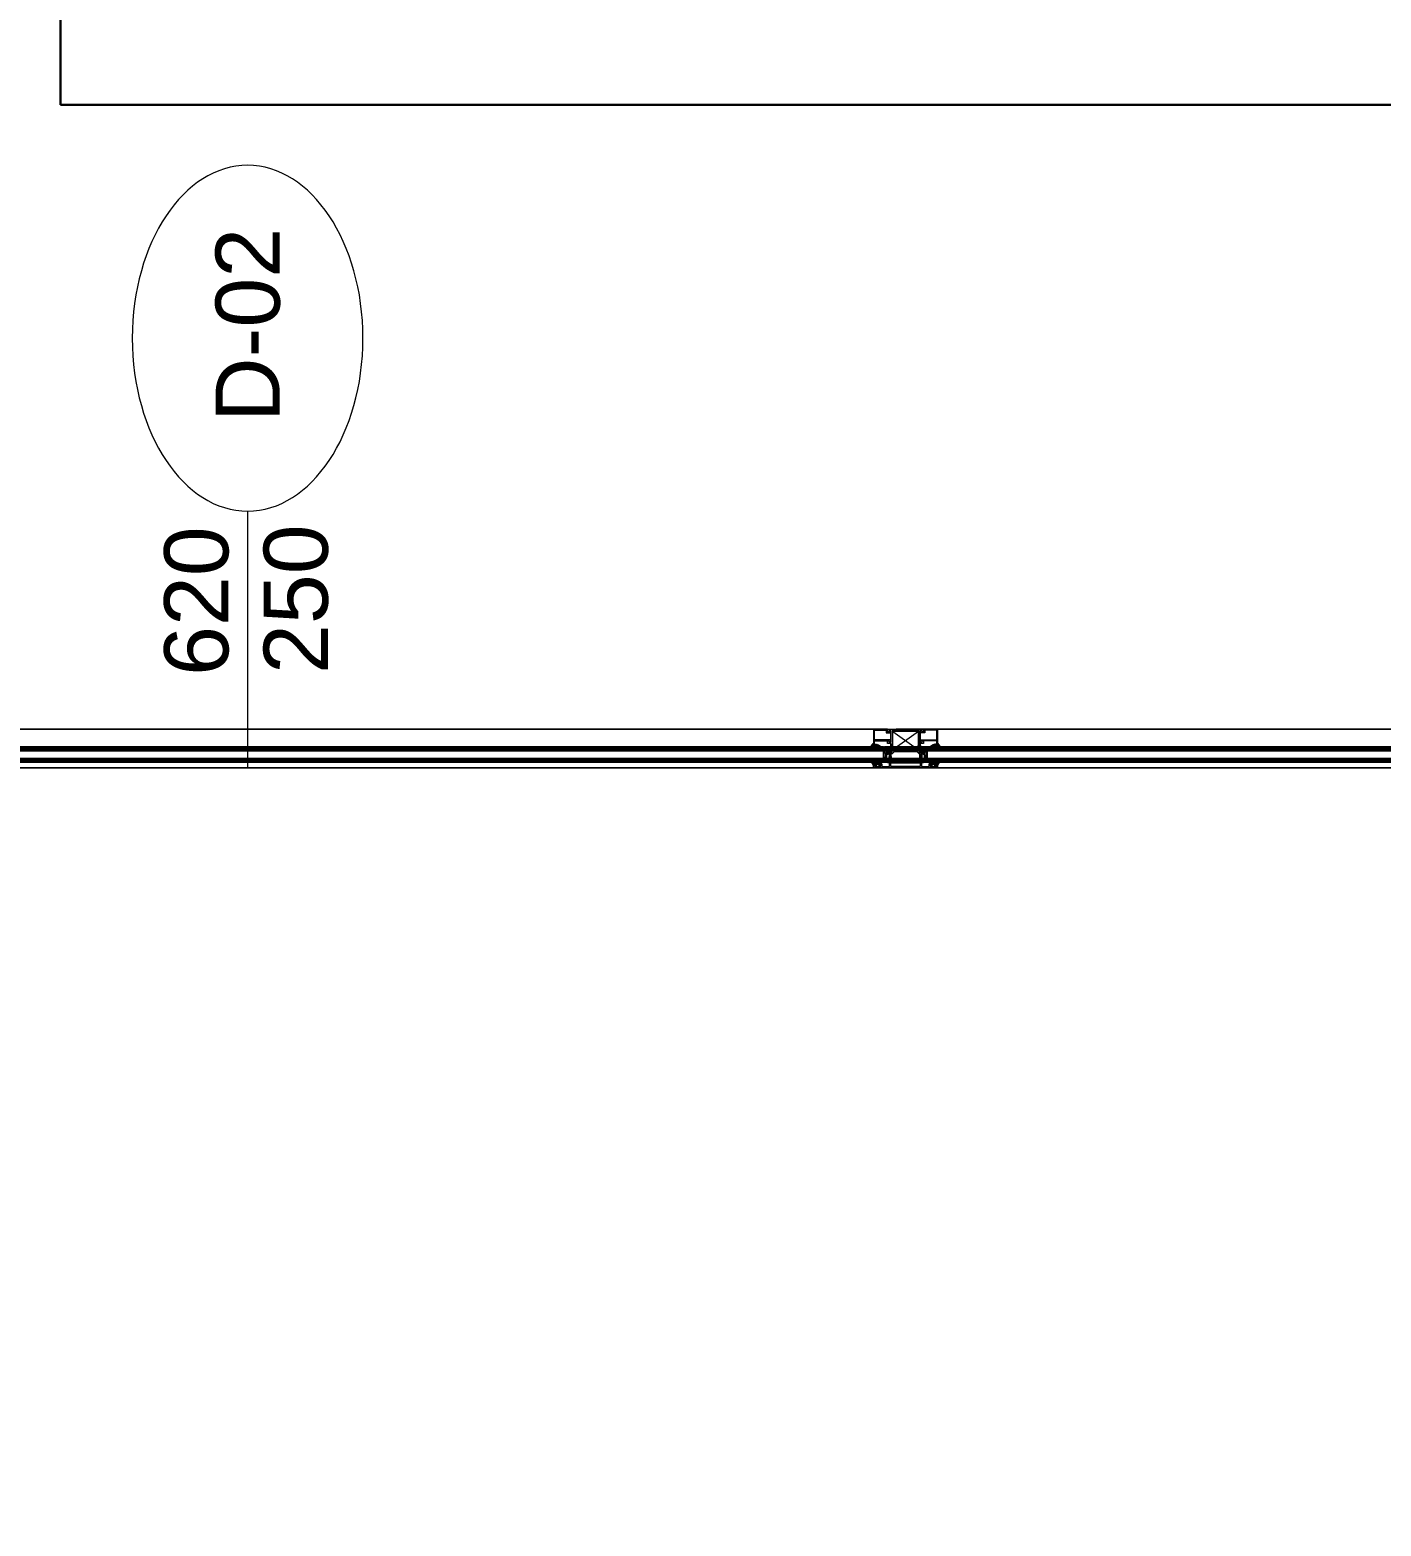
# Model space of a CAD drawing. Extents: x -1133 to 23780, y -1311 to 8245.
# Drawn here: x 20080 to 20290.5, y 2246.8 to 2480 of the extents above; entities that cross this region are included whole.
import ezdxf
from ezdxf.enums import TextEntityAlignment as Align
from ezdxf.xclip import XClip

# ---------------------------------------------------------------- set-up
doc = ezdxf.new("R2010")
doc.units = 0
doc.header["$MEASUREMENT"] = 0
doc.header["$XCLIPFRAME"] = 0
doc.layers.get('0').update_dxf_attribs({"color": 9, "lineweight": 9})
for name, color, linetype, lineweight in [('06C', 9, 'Continuous', 9), ('06D', 9, 'Continuous', 9), ('09', 9, 'Continuous', 9), ('10', 9, 'Continuous', 9), ('15', 9, 'Continuous', 9), ('22', 8, 'Continuous', 9), ('35', 9, 'Continuous', 9), ('40', 9, 'Continuous', 9), ('40B', 9, 'Continuous', 9), ('E-KABLO', 7, 'Continuous', 30)]:
    doc.layers.add(name, color=color, linetype=linetype, lineweight=lineweight)
doc.styles.add('Arial', font='arial.ttf', dxfattribs={"height": 2.5})
doc.styles.add('DEBI-BLOCK', font='arial.ttf', dxfattribs={"width": 0.8})
pattern_1 = [(45, (-20290.95425, -2376.32653), (-0.06629126074, 0.06629126074), [])]
pattern_2 = [(45, (-20676.35683, -2385.420697), (-0.01767766953, 0.05303300859), [0, -0.05])]

# ---------------------------------------------------------------- blocks, each defined once
blk = doc.blocks.new('p-m-mekanik')
at = {"layer": '40'}
blk.add_lwpolyline([(1289.75, 170.69, 0.000003), (1289.75, 257.22)], format="xyb", dxfattribs=at)
at = {"style": 'DEBI-BLOCK', "width": 0.75, "flags": 8}
for tag, p in [('-', (399.97, 1627.23)), ('-', (251.72, 1361.56)), ('-', (3296.35, 465.16)), ('DEBI', (3296.35, 452.46))]:
    blk.add_attdef(tag, text='', height=13, rotation=90, dxfattribs=at).set_placement(p, align=Align.BOTTOM_RIGHT)
at = {"style": 'DEBI-BLOCK', "width": 0.75, "flags": 9}
for p in [(402.57, 1610.63), (3298.95, 448.56)]:
    blk.add_attdef('ID', text='', height=3.9, rotation=90, dxfattribs=at).set_placement(p, align=Align.MIDDLE)
at = {"style": 'DEBI-BLOCK', "width": 0.75, "flags": 8}
blk.add_attdef('KESITY', text='', height=13, rotation=90, dxfattribs=at).set_placement((3279.01, 503.33), align=Align.TOP_LEFT)
at = {"style": 'DEBI-BLOCK', "width": 0.8, "flags": 8}
blk.add_attdef('X', text='', height=13, rotation=90, dxfattribs=at).set_placement((3279.01, 499.49), align=Align.TOP_CENTER)
at = {"style": 'DEBI-BLOCK', "width": 0.75, "flags": 8}
blk.add_attdef('KESITX', text='', height=13, rotation=90, dxfattribs=at).set_placement((3279.01, 495.54), align=Align.TOP_RIGHT)
blk = doc.blocks.new('0_doorno')
blk.add_lwpolyline([(4.5, 0), (12.5, 0)])
blk.add_ellipse((-0.891, 0), major_axis=(-5.391, 0), ratio=0.666667)
at = {"style": 'Arial'}
blk.add_attdef('YUKSEKLIK', text='', height=2, dxfattribs=at).set_placement((5, 12.3), align=Align.TOP_LEFT)
blk.add_attdef('KAPINO', text='', height=2, dxfattribs=at).set_placement((0, 0), align=Align.MIDDLE)
blk.add_attdef('GENISLIK', text='', height=2, dxfattribs=at).set_placement((5, -3.789), align=Align.BOTTOM_LEFT)
blk = doc.blocks.new('KAPI KODLARI ÇATI KATI')
at = {"layer": '22'}
ref = blk.add_blockref('0_doorno', (20113.92, 2427.5), dxfattribs=dict(at, xscale=-5, yscale=5, zscale=5, rotation=90))
ref.add_attrib('KAPINO', 'D-02', dxfattribs={"layer": '0', "height": 10, "rotation": 90, "style": 'Arial'}).set_placement((20113.92, 2434.01), align=Align.MIDDLE)
ref.add_attrib('GENISLIK', '620', dxfattribs={"layer": '0', "height": 10, "rotation": 90, "style": 'Arial'}).set_placement((20113.92, 2379.33), align=Align.BOTTOM_LEFT)
ref.add_attrib('YUKSEKLIK', '250', dxfattribs={"layer": '0', "height": 10, "rotation": 90, "style": 'Arial'}).set_placement((20116.42, 2379.63), align=Align.TOP_LEFT)
blk = doc.blocks.new('*U158')
at = {"layer": '09'}
h = blk.add_hatch(dxfattribs=at)
h.set_pattern_fill('_USER', color=256, scale=0.2, style=0, pattern_type=0)
h.set_pattern_definition([(0, (192.41667, -0.4), (0, -0.2), [])])
h.paths.add_polyline_path([(0, -0.6), (192.42, -0.6), (192.42, 0), (0, 0)])
h = blk.add_hatch(dxfattribs=at)
h.set_pattern_fill('_USER', color=256, scale=0.2, style=0, pattern_type=0)
h.set_pattern_definition([(0, (192.41667, -2.1), (0, -0.2), [])])
h.paths.add_polyline_path([(0, -2.4), (192.42, -2.4), (192.42, -1.8), (0, -1.8)])
at = {"layer": '15'}
for points in [[(0, -0.6), (192.42, -0.6), (192.42, 0), (0, 0)], [(0, -2.4), (192.42, -2.4), (192.42, -1.8), (0, -1.8)]]:
    blk.add_lwpolyline(points, close=True, dxfattribs=at)
blk = doc.blocks.new('*U301')
at = {"layer": '09'}
h = blk.add_hatch(dxfattribs=at)
h.set_pattern_fill('_USER', color=256, scale=0.2, style=0, pattern_type=0)
h.set_pattern_definition([(0, (199.80667, -0.4), (0, -0.2), [])])
h.paths.add_polyline_path([(0, -0.6), (199.81, -0.6), (199.81, 0), (0, 0)])
h = blk.add_hatch(dxfattribs=at)
h.set_pattern_fill('_USER', color=256, scale=0.2, style=0, pattern_type=0)
h.set_pattern_definition([(0, (199.80667, -2.1), (0, -0.2), [])])
h.paths.add_polyline_path([(0, -2.4), (199.81, -2.4), (199.81, -1.8), (0, -1.8)])
at = {"layer": '15'}
for points in [[(0, -0.6), (199.81, -0.6), (199.81, 0), (0, 0)], [(0, -2.4), (199.81, -2.4), (199.81, -1.8), (0, -1.8)]]:
    blk.add_lwpolyline(points, close=True, dxfattribs=at)
blk = doc.blocks.new('*X151')
for p, q in [((1, 6.3), (1.3, 6.6)), ((3.8, 3.3), (1.2, 5.9)), ((1.6, 5.1), (2.3, 5.9)), ((2.2, 4), (3.3, 5)), ((2.9, 2.9), (4.9, 4.9)), ((3.7, 1.9), (3.8, 2)), ((5.3, 3.5), (3.9, 4.9)), ((4.8, 5.8), (4.1, 6.6)), ((4.2, 5.9), (4.8, 6.6)), ((5.3, 3.5), (6.7, 4.9)), ((5.7, 5.7), (6.5, 6.5)), ((8.4, 2.2), (5.7, 4.9)), ((6.8, 5.6), (5.9, 6.5)), ((7.8, 1), (6.5, 2.3)), ((6.7, 1.4), (10.4, 5.1)), ((6.8, 3.3), (8.4, 4.9)), ((7.2, 0.1), (7.8, 0.7)), ((7.3, 5.5), (8.2, 6.4)), ((9.5, 2.9), (7.5, 4.9)), ((8.8, 5.3), (7.7, 6.4)), ((8.8, 5.3), (9.6, 6)), ((11.4, 2.8), (9.1, 5.1)), ((10.1, 3), (12, 4.9)), ((14.1, 1.8), (11, 4.9)), ((11.8, 5.9), (11.1, 6.6)), ((11.3, 6), (11.9, 6.6)), ((11.5, 2.7), (13.7, 4.9)), ((12.4, 1.8), (13.8, 3.2)), ((13.6, 0.6), (12.6, 1.6)), ((12.8, 5.8), (13.6, 6.5)), ((14.2, 3.5), (12.8, 4.9)), ((12.8, 0.5), (14, 1.6)), ((13.8, 5.7), (12.9, 6.6)), ((14.1, 3.5), (16.5, 5.9)), ((14.4, 5.6), (15.3, 6.5)), ((15.8, 3.6), (14.5, 4.9)), ((16.7, 4.5), (14.7, 6.5)), ((16.1, 3.7), (16.6, 4.2))]:
    blk.add_line(p, q)
blk = doc.blocks.new('*X150')
for p, q in [((0.6, 14.7), (1.1, 15.2)), ((4.5, 11.4), (0.8, 15.2)), ((1.3, 0.4), (0.9, 0.9)), ((1, 13.3), (2.1, 14.5)), ((3.3, 10.8), (1, 13.1)), ((1, 1), (3.1, 3.1)), ((1.1, 8.1), (1.6, 8.6)), ((1.3, 11.9), (3.2, 13.8)), ((2, 1.5), (1.5, 2.1)), ((1.6, 10.4), (4.2, 13)), ((4.5, 7.9), (1.6, 10.8)), ((1.9, 8.9), (3.3, 10.4)), ((1.9, 7.2), (3.6, 8.9)), ((4.5, 6.1), (1.9, 8.7)), ((2.7, 2.6), (2, 3.3)), ((4, 4.8), (2.5, 6.4)), ((2.5, 4.3), (4.6, 6.3)), ((2.6, 6.1), (4.4, 8)), ((3.4, 3.6), (2.6, 4.5)), ((4.3, 11.4), (5.2, 12.2))]:
    blk.add_line(p, q)
blk = doc.blocks.new('p-dog-teras')
at = {"layer": '06D'}
h = blk.add_hatch(dxfattribs=at)
h.set_pattern_fill('DOTS', color=256, scale=0.8, angle=45, style=0)
h.set_pattern_definition(pattern_2)
h.paths.add_polyline_path([(411.1, -3.57), (411.1, -4.15), (411.2, -4.32), (410.7, -4.32), (410.8, -4.15), (410.8, -3.57), (410.8, -2.99), (410.71, -2.83), (411.2, -2.83), (411.1, -2.99)])
h = blk.add_hatch(dxfattribs=at)
h.set_pattern_fill('DOTS', color=256, scale=0.8, angle=45, style=0)
h.set_pattern_definition(pattern_2)
h.paths.add_polyline_path([(415.56, -3.57), (415.56, -4.15), (415.46, -4.32), (415.96, -4.32), (415.86, -4.15), (415.86, -3.57), (415.86, -2.99), (415.96, -2.83), (415.46, -2.83), (415.56, -2.99)])
h = blk.add_hatch(dxfattribs=at)
h.set_pattern_fill('DOTS', color=256, scale=0.8, angle=45, style=0)
h.set_pattern_definition(pattern_2)
h.paths.add_polyline_path([(415.87, -4.16), (415.97, -4.33), (415.47, -4.33), (415.57, -4.16), (415.57, -3.58), (415.57, -3), (415.47, -2.83), (415.97, -2.83), (415.87, -3), (415.87, -3.58)])
at = {"layer": '09'}
h = blk.add_hatch(dxfattribs=at)
h.set_pattern_fill('ANSI31', color=256, scale=0.75, style=0)
h.set_pattern_definition(pattern_1)
h.paths.add_polyline_path([(408.34, -5.33), (408.34, -4.94), (408.36, -4.94), (408.37, -4.93), (408.37, -4.78), (408.58, -4.78, -0.414214), (408.64, -4.84), (408.64, -4.9), (408.49, -4.9), (408.49, -5.15), (409.49, -5.15), (409.49, -4.9), (409.34, -4.9), (409.34, -4.84, -0.414214), (409.4, -4.78), (409.64, -4.78), (409.64, -5.13), (410.84, -5.13), (410.84, -4.53), (410.54, -4.53), (410.54, -4.18), (410.57, -4.13), (410.46, -4.01, -0.198912), (410.45, -4), (410.45, -3.95, -0.414214), (410.47, -3.93), (410.61, -3.93, -0.198912), (410.62, -3.93), (410.69, -4.01), (410.74, -4.01, -0.198912), (410.75, -4.01), (410.79, -4.06), (410.79, -4.08), (410.69, -4.18), (410.69, -4.28), (410.69, -4.28, 1), (410.69, -4.33), (411.28, -4.33), (411.13, -4.08), (411.13, -4.06), (411.16, -4.02, -0.267949), (411.17, -4.01), (411.23, -4.01), (411.24, -4.01), (411.55, -4.33), (413.32, -4.33), (415.15, -4.33), (415.47, -4.01), (415.48, -4.01), (415.53, -4.01, -0.267949), (415.55, -4.02), (415.57, -4.05), (415.57, -4.08), (415.43, -4.33), (416.02, -4.33, 1), (416.02, -4.28), (416.01, -4.28), (416.01, -4.18), (415.91, -4.08), (415.91, -4.06), (415.96, -4.01, -0.198912), (415.97, -4.01), (416.01, -4.01), (416.09, -3.93, -0.198912), (416.1, -3.93), (416.23, -3.93, -0.414214), (416.25, -3.95), (416.25, -4, -0.198912), (416.25, -4.01), (416.13, -4.13), (416.16, -4.18), (416.16, -4.53), (415.85, -4.53), (415.85, -5.13), (416.13, -5.13), (416.13, -5.33), (413.71, -5.33), (413.32, -5.33)], flags=17)
h.paths.add_polyline_path([(408.34, -5.33), (408.34, -4.78), (408.58, -4.78, -0.414214), (408.64, -4.84), (408.64, -4.9), (408.49, -4.9), (408.49, -5.15), (409.49, -5.15), (409.49, -4.9), (409.34, -4.9), (409.34, -4.84, -0.414214), (409.4, -4.78), (409.64, -4.78), (409.64, -5.13), (410.84, -5.13), (410.84, -4.53), (410.54, -4.53), (410.54, -4.18), (410.57, -4.13), (410.46, -4.01, -0.198912), (410.45, -4), (410.45, -3.95, -0.414214), (410.47, -3.93), (410.61, -3.93, -0.198912), (410.62, -3.93), (410.69, -4.01), (410.74, -4.01, -0.198912), (410.75, -4.01), (410.79, -4.06), (410.79, -4.08), (410.69, -4.18), (410.69, -4.28), (410.69, -4.28, 1), (410.69, -4.33), (411.28, -4.33), (411.13, -4.08), (411.13, -4.06), (411.16, -4.02, -0.267949), (411.17, -4.01), (411.23, -4.01), (411.24, -4.01), (411.55, -4.33), (413.32, -4.33), (415.15, -4.33), (415.47, -4.01), (415.48, -4.01), (415.53, -4.01, -0.267949), (415.55, -4.02), (415.57, -4.06), (415.57, -4.08), (415.43, -4.33), (416.02, -4.33, 1), (416.02, -4.28), (416.01, -4.28), (416.01, -4.18), (415.91, -4.08), (415.91, -4.06), (415.96, -4.01, -0.198912), (415.97, -4.01), (416.01, -4.01), (416.09, -3.93, -0.198912), (416.1, -3.93), (416.23, -3.93, -0.414214), (416.25, -3.95), (416.25, -4, -0.198912), (416.25, -4.01), (416.13, -4.13), (416.16, -4.18), (416.16, -4.53), (415.85, -4.53), (415.85, -5.13), (416.13, -5.13), (416.13, -5.33), (413.71, -5.33), (413.32, -5.33)], flags=17)
h = blk.add_hatch(dxfattribs=at)
h.set_pattern_fill('ANSI31', color=256, scale=0.75, style=0)
h.set_pattern_definition(pattern_1)
h.paths.add_polyline_path([(418.32, -5.33), (418.32, -4.94), (418.31, -4.94), (418.3, -4.93), (418.3, -4.78), (418.08, -4.78, 0.414214), (418.02, -4.84), (418.02, -4.9), (418.17, -4.9), (418.17, -5.15), (417.17, -5.15), (417.17, -4.9), (417.32, -4.9), (417.32, -4.84, 0.414214), (417.26, -4.78), (417.02, -4.78), (417.02, -5.13), (415.82, -5.13), (415.82, -4.53), (416.12, -4.53), (416.12, -4.18), (416.09, -4.13), (416.21, -4.01, 0.198912), (416.21, -4), (416.21, -3.95, 0.414214), (416.19, -3.93), (416.06, -3.93, 0.198912), (416.05, -3.93), (415.97, -4.01), (415.93, -4.01, 0.198912), (415.92, -4.01), (415.87, -4.06), (415.87, -4.08), (415.97, -4.18), (415.97, -4.28), (415.98, -4.28, -1), (415.98, -4.33), (415.39, -4.33), (415.53, -4.08), (415.53, -4.06), (415.51, -4.02, 0.267949), (415.49, -4.01), (415.44, -4.01), (415.43, -4.01), (415.11, -4.33), (413.35, -4.33), (411.51, -4.33), (411.2, -4.01), (411.18, -4.01), (411.13, -4.01, 0.267949), (411.12, -4.02), (411.1, -4.05), (411.1, -4.08), (411.24, -4.33), (410.65, -4.33, -1), (410.65, -4.28), (410.65, -4.28), (410.65, -4.18), (410.75, -4.08), (410.75, -4.06), (410.71, -4.01, 0.198912), (410.69, -4.01), (410.65, -4.01), (410.58, -3.93, 0.198912), (410.56, -3.93), (410.43, -3.93, 0.414214), (410.41, -3.95), (410.41, -4, 0.198912), (410.42, -4.01), (410.53, -4.13), (410.5, -4.18), (410.5, -4.53), (410.82, -4.53), (410.82, -5.13), (410.53, -5.13), (410.53, -5.33), (412.95, -5.33), (413.35, -5.33)], flags=17)
h.paths.add_polyline_path([(418.32, -5.33), (418.32, -4.78), (418.08, -4.78, 0.414214), (418.02, -4.84), (418.02, -4.9), (418.17, -4.9), (418.17, -5.15), (417.17, -5.15), (417.17, -4.9), (417.32, -4.9), (417.32, -4.84, 0.414214), (417.26, -4.78), (417.02, -4.78), (417.02, -5.13), (415.82, -5.13), (415.82, -4.53), (416.12, -4.53), (416.12, -4.18), (416.09, -4.13), (416.21, -4.01, 0.198912), (416.21, -4), (416.21, -3.95, 0.414214), (416.19, -3.93), (416.06, -3.93, 0.198912), (416.05, -3.93), (415.97, -4.01), (415.93, -4.01, 0.198912), (415.92, -4.01), (415.87, -4.06), (415.87, -4.08), (415.97, -4.18), (415.97, -4.28), (415.98, -4.28, -1), (415.98, -4.33), (415.39, -4.33), (415.53, -4.08), (415.53, -4.06), (415.51, -4.02, 0.267949), (415.49, -4.01), (415.44, -4.01), (415.43, -4.01), (415.11, -4.33), (413.35, -4.33), (411.51, -4.33), (411.2, -4.01), (411.18, -4.01), (411.13, -4.01, 0.267949), (411.12, -4.02), (411.09, -4.06), (411.09, -4.08), (411.24, -4.33), (410.65, -4.33, -1), (410.65, -4.28), (410.65, -4.28), (410.65, -4.18), (410.75, -4.08), (410.75, -4.06), (410.71, -4.01, 0.198912), (410.69, -4.01), (410.65, -4.01), (410.58, -3.93, 0.198912), (410.56, -3.93), (410.43, -3.93, 0.414214), (410.41, -3.95), (410.41, -4, 0.198912), (410.42, -4.01), (410.53, -4.13), (410.5, -4.18), (410.5, -4.53), (410.82, -4.53), (410.82, -5.13), (410.53, -5.13), (410.53, -5.33), (412.95, -5.33), (413.35, -5.33)], flags=17)
h = blk.add_hatch(dxfattribs=at)
h.set_pattern_fill('ANSI31', color=256, scale=0.75, style=0)
h.set_pattern_definition(pattern_1)
h.paths.add_polyline_path([(418.32, -5.33), (418.32, -4.94), (418.31, -4.94), (418.3, -4.93), (418.3, -4.78), (418.08, -4.78, 0.414214), (418.02, -4.84), (418.02, -4.9), (418.17, -4.9), (418.17, -5.15), (417.17, -5.15), (417.17, -4.9), (417.32, -4.9), (417.32, -4.84, 0.414214), (417.26, -4.78), (417.02, -4.78), (417.02, -5.13), (415.82, -5.13), (415.82, -4.53), (416.12, -4.53), (416.12, -4.18), (416.09, -4.13), (416.21, -4.01, 0.198912), (416.21, -4), (416.21, -3.95, 0.414214), (416.19, -3.93), (416.06, -3.93, 0.198912), (416.05, -3.93), (415.97, -4.01), (415.93, -4.01, 0.198912), (415.92, -4.01), (415.87, -4.06), (415.87, -4.08), (415.97, -4.18), (415.97, -4.28), (415.98, -4.28, -1), (415.98, -4.33), (415.39, -4.33), (415.53, -4.08), (415.53, -4.06), (415.51, -4.02, 0.267949), (415.49, -4.01), (415.44, -4.01), (415.43, -4.01), (415.11, -4.33), (413.35, -4.33), (411.51, -4.33), (411.2, -4.01), (411.18, -4.01), (411.13, -4.01, 0.267949), (411.12, -4.02), (411.1, -4.05), (411.1, -4.08), (411.24, -4.33), (410.65, -4.33, -1), (410.65, -4.28), (410.65, -4.28), (410.65, -4.18), (410.75, -4.08), (410.75, -4.06), (410.71, -4.01, 0.198912), (410.69, -4.01), (410.65, -4.01), (410.58, -3.93, 0.198912), (410.56, -3.93), (410.43, -3.93, 0.414214), (410.41, -3.95), (410.41, -4, 0.198912), (410.42, -4.01), (410.53, -4.13), (410.5, -4.18), (410.5, -4.53), (410.82, -4.53), (410.82, -5.13), (410.53, -5.13), (410.53, -5.33), (412.95, -5.33), (413.35, -5.33)], flags=17)
h.paths.add_polyline_path([(418.32, -5.33), (418.32, -4.78), (418.08, -4.78, 0.414214), (418.02, -4.84), (418.02, -4.9), (418.17, -4.9), (418.17, -5.15), (417.17, -5.15), (417.17, -4.9), (417.32, -4.9), (417.32, -4.84, 0.414214), (417.26, -4.78), (417.02, -4.78), (417.02, -5.13), (415.82, -5.13), (415.82, -4.53), (416.12, -4.53), (416.12, -4.18), (416.09, -4.13), (416.21, -4.01, 0.198912), (416.21, -4), (416.21, -3.95, 0.414214), (416.19, -3.93), (416.06, -3.93, 0.198912), (416.05, -3.93), (415.97, -4.01), (415.93, -4.01, 0.198912), (415.92, -4.01), (415.87, -4.06), (415.87, -4.08), (415.97, -4.18), (415.97, -4.28), (415.98, -4.28, -1), (415.98, -4.33), (415.39, -4.33), (415.53, -4.08), (415.53, -4.06), (415.51, -4.02, 0.267949), (415.49, -4.01), (415.44, -4.01), (415.43, -4.01), (415.11, -4.33), (413.35, -4.33), (411.51, -4.33), (411.2, -4.01), (411.18, -4.01), (411.13, -4.01, 0.267949), (411.12, -4.02), (411.09, -4.06), (411.09, -4.08), (411.24, -4.33), (410.65, -4.33, -1), (410.65, -4.28), (410.65, -4.28), (410.65, -4.18), (410.75, -4.08), (410.75, -4.06), (410.71, -4.01, 0.198912), (410.69, -4.01), (410.65, -4.01), (410.58, -3.93, 0.198912), (410.56, -3.93), (410.43, -3.93, 0.414214), (410.41, -3.95), (410.41, -4, 0.198912), (410.42, -4.01), (410.53, -4.13), (410.5, -4.18), (410.5, -4.53), (410.82, -4.53), (410.82, -5.13), (410.53, -5.13), (410.53, -5.33), (412.95, -5.33), (413.35, -5.33)], flags=17)
at = {"layer": '06C'}
for points in [[(409.18, 0.67), (211.65, 0.67)], [(600.9, 0.67), (411.86, 0.67)], [(211.65, -5.33), (409.17, -5.33)], [(411.86, -5.33), (600.89, -5.33)]]:
    blk.add_lwpolyline(points, dxfattribs=at)
at = {"layer": '06D'}
for p, q in [((408.32, -4.92), (408.05, -4.49)), ((408.3, -4.64), (408.13, -4.49)), ((408.86, -4.64), (408.3, -4.64)), ((408.36, -4.53), (408.39, -4.54)), ((408.39, -4.54), (408.43, -4.55)), ((408.43, -4.55), (408.83, -4.59)), ((408.83, -4.59), (408.86, -4.61)), ((408.86, -4.61), (408.87, -4.63)), ((408.87, -4.63), (408.86, -4.64)), ((408.94, -4.54), (408.91, -4.52)), ((408.96, -4.55), (408.94, -4.54)), ((408.97, -4.58), (408.96, -4.55)), ((408.98, -4.6), (408.97, -4.58)), ((409, -4.62), (408.98, -4.6)), ((409.01, -4.63), (409, -4.62)), ((409.03, -4.64), (409.01, -4.63)), ((409.49, -4.64), (409.03, -4.64)), ((409.08, -4.53), (409.12, -4.54)), ((409.12, -4.54), (409.5, -4.58)), ((409.51, -4.64), (409.49, -4.64)), ((409.5, -4.58), (409.52, -4.6)), ((409.52, -4.62), (409.51, -4.64)), ((409.52, -4.6), (409.52, -4.62)), ((410.7, -2.82), (410.8, -2.99)), ((410.7, -2.82), (411.2, -2.82)), ((410.7, -4.32), (410.8, -4.15)), ((410.7, -4.32), (411.2, -4.32)), ((410.8, -2.99), (410.8, -3.57)), ((410.8, -4.15), (410.8, -3.57)), ((411.2, -2.82), (411.1, -2.99)), ((411.1, -3.57), (411.1, -2.99)), ((411.1, -3.57), (411.1, -4.15)), ((411.2, -4.32), (411.1, -4.15)), ((415.46, -2.82), (415.56, -2.99)), ((415.96, -2.82), (415.46, -2.82)), ((415.46, -4.32), (415.56, -4.15)), ((415.96, -4.32), (415.46, -4.32)), ((415.47, -2.83), (415.97, -2.83)), ((415.47, -2.83), (415.57, -3)), ((415.47, -4.33), (415.57, -4.16)), ((415.47, -4.33), (415.97, -4.33)), ((415.56, -3.57), (415.56, -2.99)), ((415.56, -3.57), (415.56, -4.15)), ((415.57, -3), (415.57, -3.58)), ((415.57, -4.16), (415.57, -3.58)), ((415.96, -2.82), (415.86, -2.99)), ((415.86, -2.99), (415.86, -3.57)), ((415.86, -4.15), (415.86, -3.57)), ((415.96, -4.32), (415.86, -4.15)), ((415.97, -2.83), (415.87, -3)), ((415.87, -3.58), (415.87, -3)), ((415.87, -3.58), (415.87, -4.16)), ((415.97, -4.33), (415.87, -4.16)), ((417.16, -4.58), (417.14, -4.6)), ((417.14, -4.6), (417.14, -4.62)), ((417.14, -4.62), (417.15, -4.64)), ((417.15, -4.64), (417.17, -4.64)), ((417.54, -4.54), (417.16, -4.58)), ((417.17, -4.64), (417.63, -4.64)), ((417.58, -4.53), (417.54, -4.54)), ((417.63, -4.64), (417.65, -4.63)), ((417.65, -4.63), (417.66, -4.62)), ((417.66, -4.62), (417.68, -4.6)), ((417.68, -4.6), (417.69, -4.58)), ((417.69, -4.58), (417.7, -4.55)), ((417.7, -4.55), (417.72, -4.54)), ((417.72, -4.54), (417.75, -4.52)), ((417.8, -4.61), (417.79, -4.63)), ((417.79, -4.63), (417.8, -4.64)), ((417.83, -4.59), (417.8, -4.61)), ((417.8, -4.64), (418.36, -4.64)), ((418.23, -4.55), (417.83, -4.59)), ((418.27, -4.54), (418.23, -4.55)), ((418.3, -4.53), (418.27, -4.54)), ((418.35, -4.92), (418.61, -4.49)), ((418.36, -4.64), (418.53, -4.49)), ((408.34, -4.94), (408.32, -4.92)), ((408.36, -4.94), (408.34, -4.94)), ((408.37, -4.93), (408.36, -4.94)), ((408.67, -4.78), (408.37, -4.78)), ((408.37, -4.78), (408.37, -4.93)), ((408.67, -4.9), (408.62, -4.9)), ((408.62, -4.9), (408.68, -5.13)), ((408.67, -4.9), (408.67, -4.78)), ((408.68, -5.13), (408.7, -5.14)), ((408.7, -5.14), (408.72, -5.13)), ((408.72, -5.13), (408.74, -5.12)), ((409.26, -5.14), (409.24, -5.12)), ((409.27, -5.14), (409.26, -5.14)), ((409.29, -5.13), (409.27, -5.14)), ((409.39, -4.9), (409.29, -5.13)), ((409.34, -4.9), (409.34, -4.78)), ((409.34, -4.78), (409.49, -4.78)), ((409.34, -4.9), (409.39, -4.9)), ((417.32, -4.78), (417.17, -4.78)), ((417.32, -4.9), (417.27, -4.9)), ((417.27, -4.9), (417.37, -5.13)), ((417.32, -4.9), (417.32, -4.78)), ((417.37, -5.13), (417.39, -5.14)), ((417.39, -5.14), (417.4, -5.14)), ((417.4, -5.14), (417.42, -5.12)), ((417.94, -5.13), (417.92, -5.12)), ((417.96, -5.14), (417.94, -5.13)), ((417.98, -5.13), (417.96, -5.14)), ((418.05, -4.9), (417.98, -5.13)), ((418, -4.9), (418, -4.78)), ((418, -4.78), (418.3, -4.78)), ((418, -4.9), (418.05, -4.9)), ((418.3, -4.78), (418.3, -4.93)), ((418.3, -4.93), (418.31, -4.94)), ((418.31, -4.94), (418.33, -4.94)), ((418.33, -4.94), (418.35, -4.92))]:
    blk.add_line(p, q, dxfattribs=at)
for points in [[(408.67, -1.66), (408.77, -1.64), (408.93, -1.68), (409.09, -1.76), (409.42, -1.98), (409.46, -2.02), (409.44, -2.04), (409.42, -2.04), (409.01, -1.85), (408.91, -1.84), (408.79, -1.87), (408.74, -1.92), (408.69, -1.95), (408.65, -2), (408.61, -2.03), (408.56, -2.05), (408.54, -2.03), (408.56, -2), (408.59, -1.97), (408.6, -1.94), (408.59, -1.92), (408.48, -1.94), (408.34, -1.96), (408.2, -2), (408.04, -2.03), (407.99, -2.05), (407.96, -2.05), (407.94, -2.03), (407.94, -2), (407.96, -1.96), (408.26, -1.56), (408.32, -1.56), (408.32, -1.78), (408.54, -1.78), (408.64, -1.69), (408.65, -1.68)], [(417.99, -1.66), (417.89, -1.64), (417.73, -1.68), (417.57, -1.76), (417.24, -1.98), (417.2, -2.02), (417.22, -2.04), (417.24, -2.04), (417.65, -1.85), (417.75, -1.84), (417.87, -1.87), (417.92, -1.92), (417.97, -1.95), (418.01, -2), (418.05, -2.03), (418.1, -2.05), (418.12, -2.03), (418.1, -2), (418.07, -1.97), (418.06, -1.94), (418.07, -1.92), (418.18, -1.94), (418.32, -1.96), (418.46, -2), (418.62, -2.03), (418.67, -2.05), (418.7, -2.05), (418.72, -2.03), (418.72, -2), (418.7, -1.96), (418.4, -1.56), (418.34, -1.56), (418.34, -1.78), (418.12, -1.78), (418.02, -1.69), (418.01, -1.68)]]:
    blk.add_lwpolyline(points, close=True, dxfattribs=at)
for centre, radius, start, end in [((409.49, -4.63), 0.15, 270, 90), ((417.17, -4.63), 0.15, 90, 270), ((408.99, -5.08), 0.253, 351.4886, 188.5114), ((417.67, -5.08), 0.253, 351.4886, 188.5114)]:
    blk.add_arc(centre, radius, start, end, dxfattribs=at)
at = {"layer": '09'}
for points in [[(415.63, -1.72), (415.43, -1.78)], [(415.43, -2.26), (415.63, -2.32)]]:
    blk.add_lwpolyline(points, dxfattribs=at)
at = {"layer": '10', "linetype": 'ByBlock'}
for p, q in [((411.23, 0.47), (411.23, -2.32)), ((415.43, 0.47), (415.43, -2.32))]:
    blk.add_line(p, q, dxfattribs=at)
at = {"layer": '10'}
for p, q in [((415.33, 0.35), (411.33, 0.35)), ((411.33, 0.35), (415.33, -2.53)), ((415.33, 0.35), (411.33, -2.53)), ((411.33, -2.53), (411.33, 0.35)), ((415.33, -2.53), (415.33, 0.35)), ((415.33, -2.53), (415.33, 0.35)), ((410.4, -4.47), (409.9, -2.07)), ((410.4, -2.07), (409.9, -4.47)), ((409.9, -4.47), (409.9, -2.07)), ((409.9, -2.07), (410.4, -2.07)), ((410.4, -4.47), (410.4, -2.07)), ((410.83, -2.02), (411.52, -2.02)), ((411.03, -1.57), (411.03, -2.47)), ((411.03, -1.77), (411.23, -1.77)), ((411.03, -2.27), (411.23, -2.27)), ((415.83, -2.02), (415.14, -2.02)), ((415.63, -1.77), (415.43, -1.77)), ((415.63, -2.27), (415.43, -2.27)), ((415.63, -1.57), (415.63, -2.47)), ((416.26, -4.47), (416.76, -2.07)), ((416.26, -2.07), (416.76, -4.47)), ((416.26, -4.47), (416.26, -2.07)), ((416.76, -2.07), (416.26, -2.07)), ((416.76, -4.47), (416.76, -2.07)), ((409.9, -4.47), (410.4, -4.47)), ((411.33, -2.53), (415.33, -2.53)), ((416.76, -4.47), (416.26, -4.47))]:
    blk.add_line(p, q, dxfattribs=at)
for points in [[(411.03, -1.01, 0.414214), (410.98, -0.96), (408.48, -0.96), (408.48, 0.53), (410.33, 0.53), (410.33, 0.11), (410.95, 0.11, 0.414214), (411, 0.16), (411, 0.21), (410.8, 0.35), (410.75, 0.26), (410.48, 0.26), (410.48, 0.52), (410.53, 0.52), (410.53, 0.67), (408.33, 0.67), (408.33, -1.78), (408.48, -1.78), (408.48, -1.12), (410.75, -1.12), (410.75, -1.22), (411.03, -1.04)], [(415.63, -1.01, -0.414214), (415.68, -0.96), (418.18, -0.96), (418.18, 0.53), (416.33, 0.53), (416.33, 0.11), (415.71, 0.11, -0.414214), (415.66, 0.16), (415.66, 0.21), (415.86, 0.35), (415.91, 0.26), (416.18, 0.26), (416.18, 0.52), (416.13, 0.52), (416.13, 0.67), (418.33, 0.67), (418.33, -1.78), (418.18, -1.78), (418.18, -1.12), (415.91, -1.12), (415.91, -1.22), (415.63, -1.04)], [(418.09, -4.78), (418.33, -4.78), (418.33, -5.33), (416.34, -5.33), (413.69, -5.33), (413.3, -5.33), (408.32, -5.33), (408.32, -4.78), (408.56, -4.78, -0.414214), (408.62, -4.84), (408.62, -4.9), (408.47, -4.9), (408.47, -5.15), (409.47, -5.15), (409.47, -4.9), (409.32, -4.9), (409.32, -4.84, -0.414214), (409.38, -4.78), (409.62, -4.78), (409.62, -5.13), (410.82, -5.13), (410.82, -4.53), (410.52, -4.53), (410.52, -4.18), (410.55, -4.13), (410.44, -4.01, -0.198912), (410.43, -4), (410.43, -3.95, -0.414214), (410.45, -3.93), (410.59, -3.93, -0.198912), (410.6, -3.93), (410.67, -4.01), (410.72, -4.01, -0.198912), (410.73, -4.01), (410.77, -4.06), (410.77, -4.08), (410.67, -4.18), (410.67, -4.28), (410.67, -4.28, 1), (410.67, -4.33), (411.26, -4.33), (411.11, -4.08), (411.11, -4.06), (411.14, -4.02, -0.267949), (411.15, -4.01), (411.21, -4.01), (411.22, -4.01), (411.53, -4.33), (413.3, -4.33), (415.13, -4.33), (415.45, -4.01), (415.46, -4.01), (415.51, -4.01, -0.267949), (415.53, -4.02), (415.55, -4.06), (415.55, -4.08), (415.41, -4.33), (416, -4.33, 1), (416, -4.28), (415.99, -4.28), (415.99, -4.18), (415.89, -4.08), (415.89, -4.06), (415.94, -4.01, -0.198912), (415.95, -4.01), (415.99, -4.01), (416.07, -3.93, -0.198912), (416.08, -3.93), (416.21, -3.93, -0.414214), (416.23, -3.95), (416.23, -4, -0.198912), (416.23, -4.01), (416.11, -4.13), (416.14, -4.18), (416.14, -4.53), (415.82, -4.53), (415.82, -5.13), (416.34, -5.13), (417.03, -5.13), (417.03, -4.78), (417.27, -4.78, -0.414214), (417.33, -4.84), (417.33, -4.9), (417.18, -4.9), (417.18, -5.15), (418.18, -5.15), (418.18, -4.9), (418.03, -4.9), (418.03, -4.84)]]:
    blk.add_lwpolyline(points, format="xyb", close=True, dxfattribs=at)
blk.add_lwpolyline([(415.63, -2.32), (415.63, -2.63), (416.13, -2.63), (416.13, -2.97), (416.1, -3.03), (416.22, -3.14, -0.198912), (416.22, -3.15), (416.22, -3.21, -0.414214), (416.2, -3.23), (416.07, -3.23, -0.198912), (416.06, -3.22), (415.98, -3.15), (415.94, -3.15, -0.198912), (415.93, -3.14), (415.88, -3.1), (415.88, -3.08), (415.98, -2.98), (415.98, -2.88), (415.99, -2.88, 1), (415.99, -2.83), (415.41, -2.83), (415.55, -3.08), (415.55, -3.1), (415.53, -3.14, -0.267949), (415.51, -3.15), (415.46, -3.15), (415.45, -3.14), (415.13, -2.83), (411.53, -2.83), (411.22, -3.14), (411.21, -3.15), (411.15, -3.15, -0.267949), (411.14, -3.14), (411.11, -3.1), (411.11, -3.08), (411.26, -2.83), (410.68, -2.83, 1), (410.68, -2.88), (410.68, -2.88), (410.68, -2.98), (410.78, -3.08), (410.78, -3.1), (410.74, -3.14, -0.198912), (410.73, -3.15), (410.68, -3.15), (410.61, -3.22, -0.198912), (410.6, -3.23), (410.46, -3.23, -0.414214), (410.44, -3.21), (410.44, -3.15, -0.198912), (410.45, -3.14), (410.56, -3.03), (410.53, -2.97), (410.53, -2.63), (411.03, -2.63), (411.03, -1.53), (410.53, -1.53), (410.53, -1.2), (410.73, -1.13), (410.72, -1.13), (410.73, -1.13), (410.73, -1.33), (411.03, -1.33), (411.03, 0.47), (410.73, 0.47), (410.73, 0.27), (410.53, 0.35), (410.53, 0.67), (416.13, 0.67), (416.13, 0.35), (415.93, 0.27), (415.93, 0.47), (415.63, 0.47), (415.63, -1.33), (415.93, -1.33), (415.93, -1.13), (416.13, -1.2), (416.13, -1.53), (415.63, -1.53), (415.63, -1.72)], format="xyb", dxfattribs=at)
for points in [[(415.43, -1.78), (415.43, 0.47), (413.68, 0.47), (411.23, 0.47)], [(411.23, -2.32), (411.23, -2.63), (415.43, -2.63), (415.43, -2.26)]]:
    blk.add_lwpolyline(points, dxfattribs=at)
blk.add_lwpolyline([(413.69, -4.53), (415.62, -4.53), (415.62, -5.13), (413.69, -5.13), (413.3, -5.13), (411.02, -5.13), (411.02, -4.53), (413.3, -4.53)], close=True, dxfattribs=at)
at = {"rotation": 180}
for name, p in [('*U301', (409.9, -4.47)), ('*U158', (602.47, -4.47))]:
    blk.add_blockref(name, p, dxfattribs=at)
at = {"layer": '06D', "yscale": 0.1, "zscale": 0.1}
for p, xscale, rotation in [((409.46, -2.11), 0.1, 90), ((417.2, -2.11), -0.1, 270)]:
    blk.add_blockref('*X150', p, dxfattribs=dict(at, xscale=xscale, rotation=rotation))
for p, xscale in [((407.96, -5.13), 0.1), ((418.7, -5.13), -0.1)]:
    blk.add_blockref('*X151', p, dxfattribs=dict(at, xscale=xscale))
blk = doc.blocks.new('ÇATI KATI PLANI')
at = {"layer": '40B'}
for points in [[(19790, 2617.5), (20097.5, 2617.5), (20105, 2617.5), (20105, 2825), (21877.5, 2825), (21877.5, 2365), (19797.5, 2365), (19790, 2365), (19790, 2617.5)], [(19790, 2365), (19790, 1840), (20467.48, 1840), (20467.5, 325), (21852.5, 325), (21852.5, 2365)]]:
    blk.add_lwpolyline(points, close=True, dxfattribs=at)
at = {"layer": '10'}
blk.add_blockref('p-dog-teras', (19803.09, 2370.33), dxfattribs=at)

msp = doc.modelspace()

# ---------------------------------------------------------------- linework, layer by layer
at = {"layer": '35'}
for points in [[(21815.5, 2803), (20189.5, 2803), (20189.5, 2712), (20164.5, 2712), (20164.5, 2608), (20015.5, 2608), (20015.5, 2627), (19909.65, 2627), (19909.65, 2608), (19799.5, 2608), (19799.5, 2580), (19799.5, 2576.5), (19785.5, 2570.2), (19782.5, 2570.2), (19782.5, 2489.8), (19785.44, 2489.8), (19799.5, 2483.5), (19799.5, 2371), (21815.5, 2371)], [(19807.5, 2365), (20417.5, 2365), (20417.5, 2348), (20422.5, 2348), (20422.5, 2350), (20492.5, 2350), (20492.5, 2348), (20497.5, 2348), (20497.5, 2365), (21117.5, 2364.94)]]:
    msp.add_lwpolyline(points, dxfattribs=at)
at = {"layer": 'E-KABLO', "color": 5, "linetype": 'Continuous'}
for q in [(20084.78, 2560.03), (21777.53, 2468.31)]:
    msp.add_line((20084.78, 2468.31), q, dxfattribs=at)

# ---------------------------------------------------------------- block references
msp.add_blockref('ÇATI KATI PLANI', (0, 0))
at = {"layer": '06D'}
ref = msp.add_blockref('p-m-mekanik', (18957.5, 404.03), dxfattribs=at)
XClip(ref).set_block_clipping_path([(3794.6195661565, 2087.3897938135), (2991.8628964433, 2087.3897938135), (2991.8628964433, 1884.1623297569), (-441.8797131966, 1884.1623297569), (-441.8797131966, -324.0336106115), (3794.6195661565, -324.0336106115)])
at = {"layer": '22'}
msp.add_blockref('KAPI KODLARI ÇATI KATI', (0, 0), dxfattribs=at)

doc.saveas('drawing.dxf')
